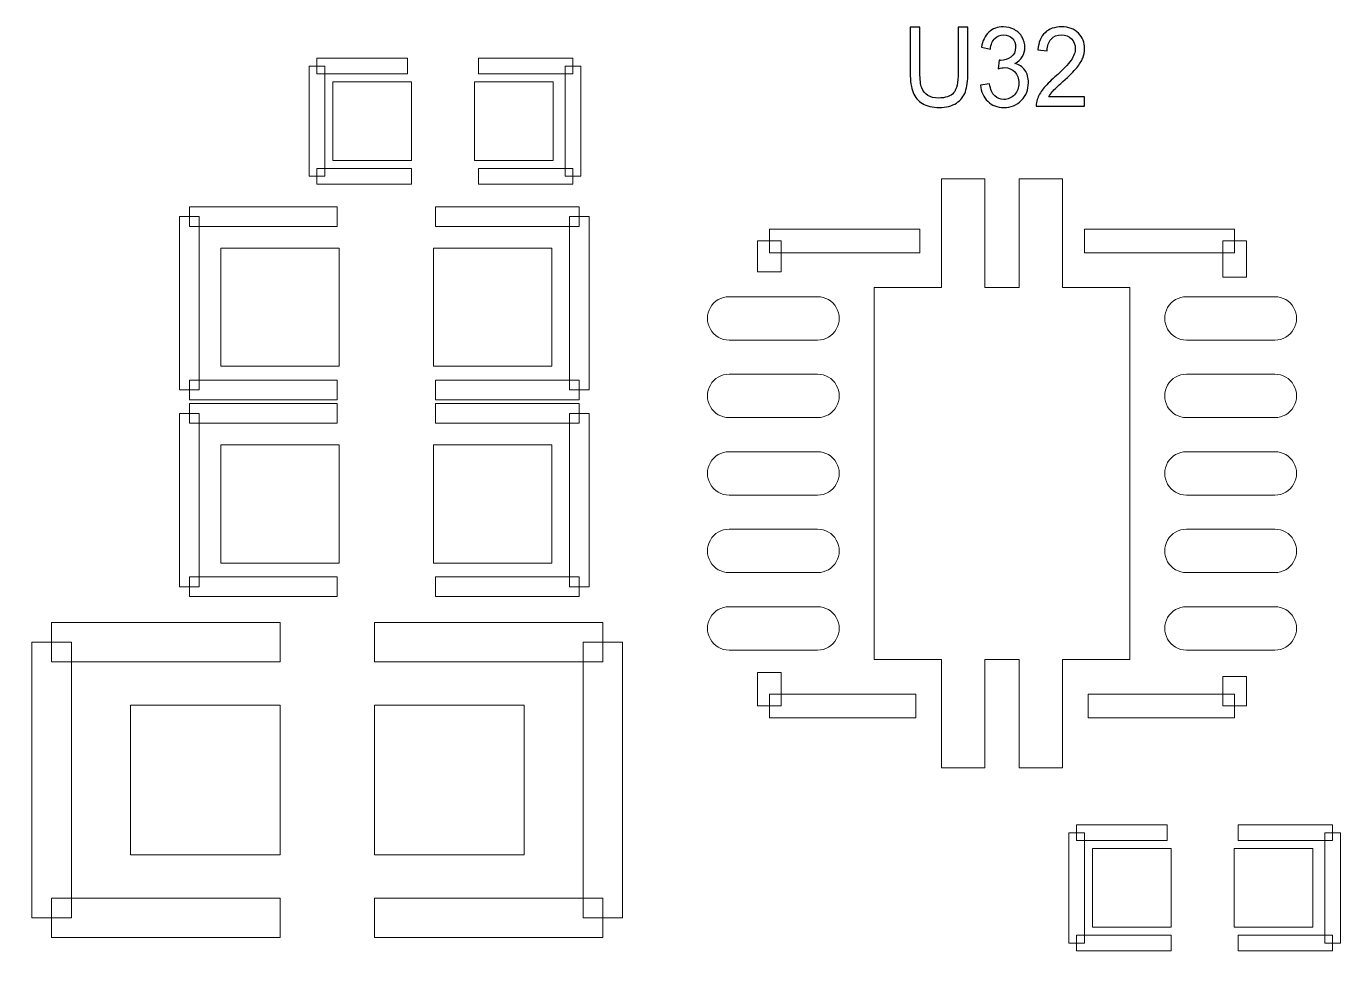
# Model space of a CAD drawing. Header units: millimetres. Extents: x -86 to 67, y -55 to 52.
# Drawn here: x -29.48 to -21, y -35.73 to -29.72 of the extents above; entities that cross this region are included whole.
import ezdxf

# ---------------------------------------------------------------- set-up
doc = ezdxf.new("R2010")
doc.units = ezdxf.units.MM
doc.header["$MEASUREMENT"] = 0
for name, color, linetype in [('BG_OUTLINE', 7, 'Continuous'), ('PG_SILKSCREEN_TOP', 7, 'Continuous'), ('PIN_TOP', 7, 'Continuous'), ('RD_SILKSCREEN_TOP', 7, 'Continuous')]:
    doc.layers.add(name, color=color, linetype=linetype)

msp = doc.modelspace()

# ---------------------------------------------------------------- linework, layer by layer
at = {"layer": 'BG_OUTLINE', "color": 3, "lineweight": 9}
msp.add_open_spline([(-60.0926, 34.7331), (-60.0926, 34.7331), (63.7724, 34.7331), (63.7724, 34.7331), (63.7724, 34.7331), (64.585, 34.7336), (65.3646, 34.4113), (65.9396, 33.837), (65.9396, 33.837), (66.5146, 33.2627), (66.8379, 32.4797), (66.8384, 31.667), (66.8384, 31.667), (66.8384, 31.667), (66.8412, -52.28), (66.8412, -52.28), (66.8412, -52.28), (66.8412, -52.28), (66.8384, -52.1933), (66.8384, -52.1933), (66.8384, -52.1933), (66.8389, -53.006), (66.5166, -53.7856), (65.9424, -54.3606), (65.9424, -54.3606), (65.3681, -54.9356), (64.585, -55.2589), (63.7724, -55.2594), (63.7724, -55.2594), (63.7724, -55.2594), (-60.1869, -55.2594), (-60.1869, -55.2594), (-60.1869, -55.2594), (-60.1869, -55.2594), (-60.0853, -55.2518), (-60.0853, -55.2518), (-60.0853, -55.2518), (-60.8979, -55.2523), (-61.6775, -54.9299), (-62.2525, -54.3557), (-62.2525, -54.3557), (-62.8275, -53.7814), (-63.1508, -52.9984), (-63.1513, -52.1857), (-63.1513, -52.1857), (-63.1513, -52.1857), (-63.1587, 31.667), (-63.1587, 31.667), (-63.1587, 31.667), (-63.1592, 32.4797), (-62.8369, 33.2593), (-62.2626, 33.8343), (-62.2626, 33.8343), (-61.6883, 34.4093), (-60.9053, 34.7326), (-60.0926, 34.7331)], degree=3, knots=[0, 0, 0, 0, 0.071429, 0.071429, 0.071429, 0.071429, 0.142857, 0.142857, 0.142857, 0.142857, 0.214286, 0.214286, 0.214286, 0.214286, 0.285714, 0.285714, 0.285714, 0.285714, 0.357143, 0.357143, 0.357143, 0.357143, 0.428571, 0.428571, 0.428571, 0.428571, 0.5, 0.5, 0.5, 0.5, 0.571429, 0.571429, 0.571429, 0.571429, 0.642857, 0.642857, 0.642857, 0.642857, 0.714286, 0.714286, 0.714286, 0.714286, 0.785714, 0.785714, 0.785714, 0.785714, 0.857143, 0.857143, 0.857143, 0.857143, 0.928571, 0.928571, 0.928571, 0.928571, 1, 1, 1, 1], dxfattribs=at)
at = {"layer": 'PG_SILKSCREEN_TOP', "color": 6, "lineweight": 9}
for points in [[(-27.5509, -30.6917), (-27.5509, -30.6917), (-27.6525, -30.6917), (-27.6525, -30.6917), (-27.6525, -30.6917), (-27.6525, -30.6917), (-27.6525, -29.9805), (-27.6525, -29.9805), (-27.6525, -29.9805), (-27.6525, -29.9805), (-27.5509, -29.9805), (-27.5509, -29.9805), (-27.5509, -29.9805), (-27.5509, -29.9805), (-27.5509, -30.6917), (-27.5509, -30.6917)], [(-27.6017, -30.0313), (-27.6017, -30.0313), (-27.6017, -29.9297), (-27.6017, -29.9297), (-27.6017, -29.9297), (-27.6017, -29.9297), (-27.0175, -29.9297), (-27.0175, -29.9297), (-27.0175, -29.9297), (-27.0175, -29.9297), (-27.0175, -30.0313), (-27.0175, -30.0313), (-27.0175, -30.0313), (-27.0175, -30.0313), (-27.6017, -30.0313), (-27.6017, -30.0313)], [(-25.9507, -29.9297), (-25.9507, -29.9297), (-25.9507, -30.0313), (-25.9507, -30.0313), (-25.9507, -30.0313), (-25.9507, -30.0313), (-26.5603, -30.0313), (-26.5603, -30.0313), (-26.5603, -30.0313), (-26.5603, -30.0313), (-26.5603, -29.9297), (-26.5603, -29.9297), (-26.5603, -29.9297), (-26.5603, -29.9297), (-25.9507, -29.9297), (-25.9507, -29.9297)], [(-25.8999, -30.6917), (-25.8999, -30.6917), (-26.0015, -30.6917), (-26.0015, -30.6917), (-26.0015, -30.6917), (-26.0015, -30.6917), (-26.0015, -29.9805), (-26.0015, -29.9805), (-26.0015, -29.9805), (-26.0015, -29.9805), (-25.8999, -29.9805), (-25.8999, -29.9805), (-25.8999, -29.9805), (-25.8999, -29.9805), (-25.8999, -30.6917), (-25.8999, -30.6917)], [(-26.9921, -30.6409), (-26.9921, -30.6409), (-26.9921, -30.7425), (-26.9921, -30.7425), (-26.9921, -30.7425), (-26.9921, -30.7425), (-27.6017, -30.7425), (-27.6017, -30.7425), (-27.6017, -30.7425), (-27.6017, -30.7425), (-27.6017, -30.6409), (-27.6017, -30.6409), (-27.6017, -30.6409), (-27.6017, -30.6409), (-26.9921, -30.6409), (-26.9921, -30.6409)], [(-25.9507, -30.6409), (-25.9507, -30.6409), (-25.9507, -30.7425), (-25.9507, -30.7425), (-25.9507, -30.7425), (-25.9507, -30.7425), (-26.5603, -30.7425), (-26.5603, -30.7425), (-26.5603, -30.7425), (-26.5603, -30.7425), (-26.5603, -30.6409), (-26.5603, -30.6409), (-26.5603, -30.6409), (-26.5603, -30.6409), (-25.9507, -30.6409), (-25.9507, -30.6409)], [(-28.4242, -31.0151), (-28.4242, -31.0151), (-28.4242, -30.8881), (-28.4242, -30.8881), (-28.4242, -30.8881), (-28.4242, -30.8881), (-27.4717, -30.8881), (-27.4717, -30.8881), (-27.4717, -30.8881), (-27.4717, -30.8881), (-27.4717, -31.0151), (-27.4717, -31.0151), (-27.4717, -31.0151), (-27.4717, -31.0151), (-28.4242, -31.0151), (-28.4242, -31.0151)], [(-25.9096, -30.8881), (-25.9096, -30.8881), (-25.9096, -31.0151), (-25.9096, -31.0151), (-25.9096, -31.0151), (-25.9096, -31.0151), (-26.8367, -31.0151), (-26.8367, -31.0151), (-26.8367, -31.0151), (-26.8367, -31.0151), (-26.8367, -30.8881), (-26.8367, -30.8881), (-26.8367, -30.8881), (-26.8367, -30.8881), (-25.9096, -30.8881), (-25.9096, -30.8881)], [(-28.3607, -32.0692), (-28.3607, -32.0692), (-28.4877, -32.0692), (-28.4877, -32.0692), (-28.4877, -32.0692), (-28.4877, -32.0692), (-28.4877, -30.9516), (-28.4877, -30.9516), (-28.4877, -30.9516), (-28.4877, -30.9516), (-28.3607, -30.9516), (-28.3607, -30.9516), (-28.3607, -30.9516), (-28.3607, -30.9516), (-28.3607, -32.0692), (-28.3607, -32.0692)], [(-25.8461, -32.0692), (-25.8461, -32.0692), (-25.9731, -32.0692), (-25.9731, -32.0692), (-25.9731, -32.0692), (-25.9731, -32.0692), (-25.9731, -30.9516), (-25.9731, -30.9516), (-25.9731, -30.9516), (-25.9731, -30.9516), (-25.8461, -30.9516), (-25.8461, -30.9516), (-25.8461, -30.9516), (-25.8461, -30.9516), (-25.8461, -32.0692), (-25.8461, -32.0692)], [(-23.7137, -31.0318), (-23.7137, -31.0318), (-23.7137, -31.1842), (-23.7137, -31.1842), (-23.7137, -31.1842), (-23.7137, -31.1842), (-24.6833, -31.1842), (-24.6833, -31.1842), (-24.6833, -31.1842), (-24.6833, -31.1842), (-24.6833, -31.0318), (-24.6833, -31.0318), (-24.6833, -31.0318), (-24.6833, -31.0318), (-23.7137, -31.0318), (-23.7137, -31.0318)], [(-21.683, -31.0318), (-21.683, -31.0318), (-21.683, -31.1842), (-21.683, -31.1842), (-21.683, -31.1842), (-21.683, -31.1842), (-22.652, -31.1842), (-22.652, -31.1842), (-22.652, -31.1842), (-22.652, -31.1842), (-22.652, -31.0318), (-22.652, -31.0318), (-22.652, -31.0318), (-22.652, -31.0318), (-21.683, -31.0318), (-21.683, -31.0318)], [(-24.7595, -31.108), (-24.7595, -31.108), (-24.6071, -31.108), (-24.6071, -31.108), (-24.6071, -31.108), (-24.6071, -31.108), (-24.6071, -31.3069), (-24.6071, -31.3069), (-24.6071, -31.3069), (-24.6071, -31.3069), (-24.7595, -31.3069), (-24.7595, -31.3069), (-24.7595, -31.3069), (-24.7595, -31.3069), (-24.7595, -31.108), (-24.7595, -31.108)], [(-21.6068, -31.3412), (-21.6068, -31.3412), (-21.7592, -31.3412), (-21.7592, -31.3412), (-21.7592, -31.3412), (-21.7592, -31.3412), (-21.7592, -31.108), (-21.7592, -31.108), (-21.7592, -31.108), (-21.7592, -31.108), (-21.6068, -31.108), (-21.6068, -31.108), (-21.6068, -31.108), (-21.6068, -31.108), (-21.6068, -31.3412), (-21.6068, -31.3412)], [(-27.4717, -32.0057), (-27.4717, -32.0057), (-27.4717, -32.1327), (-27.4717, -32.1327), (-27.4717, -32.1327), (-27.4717, -32.1327), (-28.4242, -32.1327), (-28.4242, -32.1327), (-28.4242, -32.1327), (-28.4242, -32.1327), (-28.4242, -32.0057), (-28.4242, -32.0057), (-28.4242, -32.0057), (-28.4242, -32.0057), (-27.4717, -32.0057), (-27.4717, -32.0057)], [(-26.8367, -32.1327), (-26.8367, -32.1327), (-26.8367, -32.0057), (-26.8367, -32.0057), (-26.8367, -32.0057), (-26.8367, -32.0057), (-25.9096, -32.0057), (-25.9096, -32.0057), (-25.9096, -32.0057), (-25.9096, -32.0057), (-25.9096, -32.1327), (-25.9096, -32.1327), (-25.9096, -32.1327), (-25.9096, -32.1327), (-26.8367, -32.1327), (-26.8367, -32.1327)], [(-28.4242, -32.2851), (-28.4242, -32.2851), (-28.4242, -32.1581), (-28.4242, -32.1581), (-28.4242, -32.1581), (-28.4242, -32.1581), (-27.4717, -32.1581), (-27.4717, -32.1581), (-27.4717, -32.1581), (-27.4717, -32.1581), (-27.4717, -32.2851), (-27.4717, -32.2851), (-27.4717, -32.2851), (-27.4717, -32.2851), (-28.4242, -32.2851), (-28.4242, -32.2851)], [(-25.9096, -32.1581), (-25.9096, -32.1581), (-25.9096, -32.2851), (-25.9096, -32.2851), (-25.9096, -32.2851), (-25.9096, -32.2851), (-26.8367, -32.2851), (-26.8367, -32.2851), (-26.8367, -32.2851), (-26.8367, -32.2851), (-26.8367, -32.1581), (-26.8367, -32.1581), (-26.8367, -32.1581), (-26.8367, -32.1581), (-25.9096, -32.1581), (-25.9096, -32.1581)], [(-28.3607, -33.3392), (-28.3607, -33.3392), (-28.4877, -33.3392), (-28.4877, -33.3392), (-28.4877, -33.3392), (-28.4877, -33.3392), (-28.4877, -32.2216), (-28.4877, -32.2216), (-28.4877, -32.2216), (-28.4877, -32.2216), (-28.3607, -32.2216), (-28.3607, -32.2216), (-28.3607, -32.2216), (-28.3607, -32.2216), (-28.3607, -33.3392), (-28.3607, -33.3392)], [(-25.8461, -33.3392), (-25.8461, -33.3392), (-25.9731, -33.3392), (-25.9731, -33.3392), (-25.9731, -33.3392), (-25.9731, -33.3392), (-25.9731, -32.2216), (-25.9731, -32.2216), (-25.9731, -32.2216), (-25.9731, -32.2216), (-25.8461, -32.2216), (-25.8461, -32.2216), (-25.8461, -32.2216), (-25.8461, -32.2216), (-25.8461, -33.3392), (-25.8461, -33.3392)], [(-27.4717, -33.2757), (-27.4717, -33.2757), (-27.4717, -33.4027), (-27.4717, -33.4027), (-27.4717, -33.4027), (-27.4717, -33.4027), (-28.4242, -33.4027), (-28.4242, -33.4027), (-28.4242, -33.4027), (-28.4242, -33.4027), (-28.4242, -33.2757), (-28.4242, -33.2757), (-28.4242, -33.2757), (-28.4242, -33.2757), (-27.4717, -33.2757), (-27.4717, -33.2757)], [(-26.8367, -33.4027), (-26.8367, -33.4027), (-26.8367, -33.2757), (-26.8367, -33.2757), (-26.8367, -33.2757), (-26.8367, -33.2757), (-25.9096, -33.2757), (-25.9096, -33.2757), (-25.9096, -33.2757), (-25.9096, -33.2757), (-25.9096, -33.4027), (-25.9096, -33.4027), (-25.9096, -33.4027), (-25.9096, -33.4027), (-26.8367, -33.4027), (-26.8367, -33.4027)], [(-27.84, -33.5703), (-27.84, -33.5703), (-27.84, -33.8243), (-27.84, -33.8243), (-27.84, -33.8243), (-27.84, -33.8243), (-29.3132, -33.8243), (-29.3132, -33.8243), (-29.3132, -33.8243), (-29.3132, -33.8243), (-29.3132, -33.5703), (-29.3132, -33.5703), (-29.3132, -33.5703), (-29.3132, -33.5703), (-27.84, -33.5703), (-27.84, -33.5703)], [(-27.2304, -33.8243), (-27.2304, -33.8243), (-27.2304, -33.5703), (-27.2304, -33.5703), (-27.2304, -33.5703), (-27.2304, -33.5703), (-25.7572, -33.5703), (-25.7572, -33.5703), (-25.7572, -33.5703), (-25.7572, -33.5703), (-25.7572, -33.8243), (-25.7572, -33.8243), (-25.7572, -33.8243), (-25.7572, -33.8243), (-27.2304, -33.8243), (-27.2304, -33.8243)], [(-29.4402, -33.6973), (-29.4402, -33.6973), (-29.1862, -33.6973), (-29.1862, -33.6973), (-29.1862, -33.6973), (-29.1862, -33.6973), (-29.1862, -35.4753), (-29.1862, -35.4753), (-29.1862, -35.4753), (-29.1862, -35.4753), (-29.4402, -35.4753), (-29.4402, -35.4753), (-29.4402, -35.4753), (-29.4402, -35.4753), (-29.4402, -33.6973), (-29.4402, -33.6973)], [(-25.8842, -33.6973), (-25.8842, -33.6973), (-25.6302, -33.6973), (-25.6302, -33.6973), (-25.6302, -33.6973), (-25.6302, -33.6973), (-25.6302, -35.4753), (-25.6302, -35.4753), (-25.6302, -35.4753), (-25.6302, -35.4753), (-25.8842, -35.4753), (-25.8842, -35.4753), (-25.8842, -35.4753), (-25.8842, -35.4753), (-25.8842, -33.6973), (-25.8842, -33.6973)], [(-24.7595, -33.8926), (-24.7595, -33.8926), (-24.6071, -33.8926), (-24.6071, -33.8926), (-24.6071, -33.8926), (-24.6071, -33.8926), (-24.6071, -34.1083), (-24.6071, -34.1083), (-24.6071, -34.1083), (-24.6071, -34.1083), (-24.7595, -34.1083), (-24.7595, -34.1083), (-24.7595, -34.1083), (-24.7595, -34.1083), (-24.7595, -33.8926), (-24.7595, -33.8926)], [(-21.6068, -34.1083), (-21.6068, -34.1083), (-21.7592, -34.1083), (-21.7592, -34.1083), (-21.7592, -34.1083), (-21.7592, -34.1083), (-21.7592, -33.9183), (-21.7592, -33.9183), (-21.7592, -33.9183), (-21.7592, -33.9183), (-21.6068, -33.9183), (-21.6068, -33.9183), (-21.6068, -33.9183), (-21.6068, -33.9183), (-21.6068, -34.1083), (-21.6068, -34.1083)], [(-24.6833, -34.1845), (-24.6833, -34.1845), (-24.6833, -34.0321), (-24.6833, -34.0321), (-24.6833, -34.0321), (-24.6833, -34.0321), (-23.7394, -34.0321), (-23.7394, -34.0321), (-23.7394, -34.0321), (-23.7394, -34.0321), (-23.7394, -34.1845), (-23.7394, -34.1845), (-23.7394, -34.1845), (-23.7394, -34.1845), (-24.6833, -34.1845), (-24.6833, -34.1845)], [(-22.6264, -34.1845), (-22.6264, -34.1845), (-22.6264, -34.0321), (-22.6264, -34.0321), (-22.6264, -34.0321), (-22.6264, -34.0321), (-21.683, -34.0321), (-21.683, -34.0321), (-21.683, -34.0321), (-21.683, -34.0321), (-21.683, -34.1845), (-21.683, -34.1845), (-21.683, -34.1845), (-21.683, -34.1845), (-22.6264, -34.1845), (-22.6264, -34.1845)], [(-22.7016, -34.9775), (-22.7016, -34.9775), (-22.7016, -34.8759), (-22.7016, -34.8759), (-22.7016, -34.8759), (-22.7016, -34.8759), (-22.1174, -34.8759), (-22.1174, -34.8759), (-22.1174, -34.8759), (-22.1174, -34.8759), (-22.1174, -34.9775), (-22.1174, -34.9775), (-22.1174, -34.9775), (-22.1174, -34.9775), (-22.7016, -34.9775), (-22.7016, -34.9775)], [(-21.0506, -34.8759), (-21.0506, -34.8759), (-21.0506, -34.9775), (-21.0506, -34.9775), (-21.0506, -34.9775), (-21.0506, -34.9775), (-21.6602, -34.9775), (-21.6602, -34.9775), (-21.6602, -34.9775), (-21.6602, -34.9775), (-21.6602, -34.8759), (-21.6602, -34.8759), (-21.6602, -34.8759), (-21.6602, -34.8759), (-21.0506, -34.8759), (-21.0506, -34.8759)], [(-22.6508, -35.6379), (-22.6508, -35.6379), (-22.7524, -35.6379), (-22.7524, -35.6379), (-22.7524, -35.6379), (-22.7524, -35.6379), (-22.7524, -34.9267), (-22.7524, -34.9267), (-22.7524, -34.9267), (-22.7524, -34.9267), (-22.6508, -34.9267), (-22.6508, -34.9267), (-22.6508, -34.9267), (-22.6508, -34.9267), (-22.6508, -35.6379), (-22.6508, -35.6379)], [(-20.9998, -35.6379), (-20.9998, -35.6379), (-21.1014, -35.6379), (-21.1014, -35.6379), (-21.1014, -35.6379), (-21.1014, -35.6379), (-21.1014, -34.9267), (-21.1014, -34.9267), (-21.1014, -34.9267), (-21.1014, -34.9267), (-20.9998, -34.9267), (-20.9998, -34.9267), (-20.9998, -34.9267), (-20.9998, -34.9267), (-20.9998, -35.6379), (-20.9998, -35.6379)], [(-29.3132, -35.6023), (-29.3132, -35.6023), (-29.3132, -35.3483), (-29.3132, -35.3483), (-29.3132, -35.3483), (-29.3132, -35.3483), (-27.84, -35.3483), (-27.84, -35.3483), (-27.84, -35.3483), (-27.84, -35.3483), (-27.84, -35.6023), (-27.84, -35.6023), (-27.84, -35.6023), (-27.84, -35.6023), (-29.3132, -35.6023), (-29.3132, -35.6023)], [(-25.7572, -35.3483), (-25.7572, -35.3483), (-25.7572, -35.6023), (-25.7572, -35.6023), (-25.7572, -35.6023), (-25.7572, -35.6023), (-27.2304, -35.6023), (-27.2304, -35.6023), (-27.2304, -35.6023), (-27.2304, -35.6023), (-27.2304, -35.3483), (-27.2304, -35.3483), (-27.2304, -35.3483), (-27.2304, -35.3483), (-25.7572, -35.3483), (-25.7572, -35.3483)], [(-22.092, -35.5871), (-22.092, -35.5871), (-22.092, -35.6887), (-22.092, -35.6887), (-22.092, -35.6887), (-22.092, -35.6887), (-22.7016, -35.6887), (-22.7016, -35.6887), (-22.7016, -35.6887), (-22.7016, -35.6887), (-22.7016, -35.5871), (-22.7016, -35.5871), (-22.7016, -35.5871), (-22.7016, -35.5871), (-22.092, -35.5871), (-22.092, -35.5871)], [(-21.0506, -35.5871), (-21.0506, -35.5871), (-21.0506, -35.6887), (-21.0506, -35.6887), (-21.0506, -35.6887), (-21.0506, -35.6887), (-21.6602, -35.6887), (-21.6602, -35.6887), (-21.6602, -35.6887), (-21.6602, -35.6887), (-21.6602, -35.5871), (-21.6602, -35.5871), (-21.6602, -35.5871), (-21.6602, -35.5871), (-21.0506, -35.5871), (-21.0506, -35.5871)]]:
    msp.add_open_spline(points, degree=3, knots=[0, 0, 0, 0, 0.25, 0.25, 0.25, 0.25, 0.5, 0.5, 0.5, 0.5, 0.75, 0.75, 0.75, 0.75, 1, 1, 1, 1], dxfattribs=at)
at = {"layer": 'PIN_TOP', "lineweight": 9}
for points, knots in [([(-26.9921, -30.0821), (-26.9921, -30.0821), (-26.9921, -30.5901), (-26.9921, -30.5901), (-26.9921, -30.5901), (-26.9921, -30.5901), (-27.5001, -30.5901), (-27.5001, -30.5901), (-27.5001, -30.5901), (-27.5001, -30.5901), (-27.5001, -30.0821), (-27.5001, -30.0821), (-27.5001, -30.0821), (-27.5001, -30.0821), (-26.9921, -30.0821), (-26.9921, -30.0821)], [0, 0, 0, 0, 0.25, 0.25, 0.25, 0.25, 0.5, 0.5, 0.5, 0.5, 0.75, 0.75, 0.75, 0.75, 1, 1, 1, 1]), ([(-26.0777, -30.0821), (-26.0777, -30.0821), (-26.0777, -30.5901), (-26.0777, -30.5901), (-26.0777, -30.5901), (-26.0777, -30.5901), (-26.5857, -30.5901), (-26.5857, -30.5901), (-26.5857, -30.5901), (-26.5857, -30.5901), (-26.5857, -30.0821), (-26.5857, -30.0821), (-26.5857, -30.0821), (-26.5857, -30.0821), (-26.0777, -30.0821), (-26.0777, -30.0821)], [0, 0, 0, 0, 0.25, 0.25, 0.25, 0.25, 0.5, 0.5, 0.5, 0.5, 0.75, 0.75, 0.75, 0.75, 1, 1, 1, 1]), ([(-24.0081, -33.8081), (-24.0081, -33.8081), (-23.573, -33.8081), (-23.573, -33.8081), (-23.573, -33.8081), (-23.573, -33.8081), (-23.573, -34.5081), (-23.573, -34.5081), (-23.573, -34.5081), (-23.573, -34.5081), (-23.2931, -34.5081), (-23.2931, -34.5081), (-23.2931, -34.5081), (-23.2931, -34.5081), (-23.2931, -33.8081), (-23.2931, -33.8081), (-23.2931, -33.8081), (-23.2931, -33.8081), (-23.0732, -33.8081), (-23.0732, -33.8081), (-23.0732, -33.8081), (-23.0732, -33.8081), (-23.0732, -34.5081), (-23.0732, -34.5081), (-23.0732, -34.5081), (-23.0732, -34.5081), (-22.7932, -34.5081), (-22.7932, -34.5081), (-22.7932, -34.5081), (-22.7932, -34.5081), (-22.7932, -33.8081), (-22.7932, -33.8081), (-22.7932, -33.8081), (-22.7932, -33.8081), (-22.3581, -33.8081), (-22.3581, -33.8081), (-22.3581, -33.8081), (-22.3581, -33.8081), (-22.3581, -31.4083), (-22.3581, -31.4083), (-22.3581, -31.4083), (-22.3581, -31.4083), (-22.7932, -31.4083), (-22.7932, -31.4083), (-22.7932, -31.4083), (-22.7932, -31.4083), (-22.7932, -30.7082), (-22.7932, -30.7082), (-22.7932, -30.7082), (-22.7932, -30.7082), (-23.0732, -30.7082), (-23.0732, -30.7082), (-23.0732, -30.7082), (-23.0732, -30.7082), (-23.0732, -31.4083), (-23.0732, -31.4083), (-23.0732, -31.4083), (-23.0732, -31.4083), (-23.2931, -31.4083), (-23.2931, -31.4083), (-23.2931, -31.4083), (-23.2931, -31.4083), (-23.2931, -30.7082), (-23.2931, -30.7082), (-23.2931, -30.7082), (-23.2931, -30.7082), (-23.573, -30.7082), (-23.573, -30.7082), (-23.573, -30.7082), (-23.573, -30.7082), (-23.573, -31.4083), (-23.573, -31.4083), (-23.573, -31.4083), (-23.573, -31.4083), (-24.0081, -31.4083), (-24.0081, -31.4083), (-24.0081, -31.4083), (-24.0081, -31.4083), (-24.0081, -33.8081), (-24.0081, -33.8081)], [0, 0, 0, 0, 0.05, 0.05, 0.05, 0.05, 0.1, 0.1, 0.1, 0.1, 0.15, 0.15, 0.15, 0.15, 0.2, 0.2, 0.2, 0.2, 0.25, 0.25, 0.25, 0.25, 0.3, 0.3, 0.3, 0.3, 0.35, 0.35, 0.35, 0.35, 0.4, 0.4, 0.4, 0.4, 0.45, 0.45, 0.45, 0.45, 0.5, 0.5, 0.5, 0.5, 0.55, 0.55, 0.55, 0.55, 0.6, 0.6, 0.6, 0.6, 0.65, 0.65, 0.65, 0.65, 0.7, 0.7, 0.7, 0.7, 0.75, 0.75, 0.75, 0.75, 0.8, 0.8, 0.8, 0.8, 0.85, 0.85, 0.85, 0.85, 0.9, 0.9, 0.9, 0.9, 0.95, 0.95, 0.95, 0.95, 1, 1, 1, 1]), ([(-27.459, -31.1548), (-27.459, -31.1548), (-27.459, -31.9168), (-27.459, -31.9168), (-27.459, -31.9168), (-27.459, -31.9168), (-28.221, -31.9168), (-28.221, -31.9168), (-28.221, -31.9168), (-28.221, -31.9168), (-28.221, -31.1548), (-28.221, -31.1548), (-28.221, -31.1548), (-28.221, -31.1548), (-27.459, -31.1548), (-27.459, -31.1548)], [0, 0, 0, 0, 0.25, 0.25, 0.25, 0.25, 0.5, 0.5, 0.5, 0.5, 0.75, 0.75, 0.75, 0.75, 1, 1, 1, 1]), ([(-26.0874, -31.1548), (-26.0874, -31.1548), (-26.0874, -31.9168), (-26.0874, -31.9168), (-26.0874, -31.9168), (-26.0874, -31.9168), (-26.8494, -31.9168), (-26.8494, -31.9168), (-26.8494, -31.9168), (-26.8494, -31.9168), (-26.8494, -31.1548), (-26.8494, -31.1548), (-26.8494, -31.1548), (-26.8494, -31.1548), (-26.0874, -31.1548), (-26.0874, -31.1548)], [0, 0, 0, 0, 0.25, 0.25, 0.25, 0.25, 0.5, 0.5, 0.5, 0.5, 0.75, 0.75, 0.75, 0.75, 1, 1, 1, 1]), ([(-24.9431, -31.4681), (-24.9431, -31.4681), (-24.3731, -31.4681), (-24.3731, -31.4681), (-24.3731, -31.4681), (-24.3231, -31.4681), (-24.2768, -31.4948), (-24.2518, -31.5381), (-24.2518, -31.5381), (-24.2268, -31.5815), (-24.2268, -31.6349), (-24.2518, -31.6782), (-24.2518, -31.6782), (-24.2768, -31.7215), (-24.3231, -31.7482), (-24.3731, -31.7482), (-24.3731, -31.7482), (-24.3731, -31.7482), (-24.9431, -31.7482), (-24.9431, -31.7482), (-24.9431, -31.7482), (-24.9932, -31.7482), (-25.0394, -31.7215), (-25.0644, -31.6782), (-25.0644, -31.6782), (-25.0894, -31.6349), (-25.0894, -31.5815), (-25.0644, -31.5381), (-25.0644, -31.5381), (-25.0394, -31.4948), (-24.9932, -31.4681), (-24.9431, -31.4681)], [0, 0, 0, 0, 0.125, 0.125, 0.125, 0.125, 0.25, 0.25, 0.25, 0.25, 0.375, 0.375, 0.375, 0.375, 0.5, 0.5, 0.5, 0.5, 0.625, 0.625, 0.625, 0.625, 0.75, 0.75, 0.75, 0.75, 0.875, 0.875, 0.875, 0.875, 1, 1, 1, 1]), ([(-21.9931, -31.4681), (-21.9931, -31.4681), (-21.4232, -31.4681), (-21.4232, -31.4681), (-21.4232, -31.4681), (-21.3731, -31.4681), (-21.3269, -31.4948), (-21.3019, -31.5381), (-21.3019, -31.5381), (-21.2768, -31.5815), (-21.2768, -31.6349), (-21.3019, -31.6782), (-21.3019, -31.6782), (-21.3269, -31.7215), (-21.3731, -31.7482), (-21.4232, -31.7482), (-21.4232, -31.7482), (-21.4232, -31.7482), (-21.9931, -31.7482), (-21.9931, -31.7482), (-21.9931, -31.7482), (-22.0432, -31.7482), (-22.0894, -31.7215), (-22.1145, -31.6782), (-22.1145, -31.6782), (-22.1395, -31.6349), (-22.1395, -31.5815), (-22.1145, -31.5381), (-22.1145, -31.5381), (-22.0894, -31.4948), (-22.0432, -31.4681), (-21.9931, -31.4681)], [0, 0, 0, 0, 0.125, 0.125, 0.125, 0.125, 0.25, 0.25, 0.25, 0.25, 0.375, 0.375, 0.375, 0.375, 0.5, 0.5, 0.5, 0.5, 0.625, 0.625, 0.625, 0.625, 0.75, 0.75, 0.75, 0.75, 0.875, 0.875, 0.875, 0.875, 1, 1, 1, 1]), ([(-24.9431, -31.968), (-24.9431, -31.968), (-24.3731, -31.968), (-24.3731, -31.968), (-24.3731, -31.968), (-24.3231, -31.968), (-24.2768, -31.9947), (-24.2518, -32.038), (-24.2518, -32.038), (-24.2268, -32.0813), (-24.2268, -32.1347), (-24.2518, -32.1781), (-24.2518, -32.1781), (-24.2768, -32.2214), (-24.3231, -32.2481), (-24.3731, -32.2481), (-24.3731, -32.2481), (-24.3731, -32.2481), (-24.9431, -32.2481), (-24.9431, -32.2481), (-24.9431, -32.2481), (-24.9932, -32.2481), (-25.0394, -32.2214), (-25.0644, -32.1781), (-25.0644, -32.1781), (-25.0894, -32.1347), (-25.0894, -32.0813), (-25.0644, -32.038), (-25.0644, -32.038), (-25.0394, -31.9947), (-24.9932, -31.968), (-24.9431, -31.968)], [0, 0, 0, 0, 0.125, 0.125, 0.125, 0.125, 0.25, 0.25, 0.25, 0.25, 0.375, 0.375, 0.375, 0.375, 0.5, 0.5, 0.5, 0.5, 0.625, 0.625, 0.625, 0.625, 0.75, 0.75, 0.75, 0.75, 0.875, 0.875, 0.875, 0.875, 1, 1, 1, 1]), ([(-21.9931, -31.968), (-21.9931, -31.968), (-21.4232, -31.968), (-21.4232, -31.968), (-21.4232, -31.968), (-21.3731, -31.968), (-21.3269, -31.9947), (-21.3019, -32.038), (-21.3019, -32.038), (-21.2768, -32.0813), (-21.2768, -32.1347), (-21.3019, -32.1781), (-21.3019, -32.1781), (-21.3269, -32.2214), (-21.3731, -32.2481), (-21.4232, -32.2481), (-21.4232, -32.2481), (-21.4232, -32.2481), (-21.9931, -32.2481), (-21.9931, -32.2481), (-21.9931, -32.2481), (-22.0432, -32.2481), (-22.0894, -32.2214), (-22.1145, -32.1781), (-22.1145, -32.1781), (-22.1395, -32.1347), (-22.1395, -32.0813), (-22.1145, -32.038), (-22.1145, -32.038), (-22.0894, -31.9947), (-22.0432, -31.968), (-21.9931, -31.968)], [0, 0, 0, 0, 0.125, 0.125, 0.125, 0.125, 0.25, 0.25, 0.25, 0.25, 0.375, 0.375, 0.375, 0.375, 0.5, 0.5, 0.5, 0.5, 0.625, 0.625, 0.625, 0.625, 0.75, 0.75, 0.75, 0.75, 0.875, 0.875, 0.875, 0.875, 1, 1, 1, 1]), ([(-27.459, -32.4248), (-27.459, -32.4248), (-27.459, -33.1868), (-27.459, -33.1868), (-27.459, -33.1868), (-27.459, -33.1868), (-28.221, -33.1868), (-28.221, -33.1868), (-28.221, -33.1868), (-28.221, -33.1868), (-28.221, -32.4248), (-28.221, -32.4248), (-28.221, -32.4248), (-28.221, -32.4248), (-27.459, -32.4248), (-27.459, -32.4248)], [0, 0, 0, 0, 0.25, 0.25, 0.25, 0.25, 0.5, 0.5, 0.5, 0.5, 0.75, 0.75, 0.75, 0.75, 1, 1, 1, 1]), ([(-26.0874, -32.4248), (-26.0874, -32.4248), (-26.0874, -33.1868), (-26.0874, -33.1868), (-26.0874, -33.1868), (-26.0874, -33.1868), (-26.8494, -33.1868), (-26.8494, -33.1868), (-26.8494, -33.1868), (-26.8494, -33.1868), (-26.8494, -32.4248), (-26.8494, -32.4248), (-26.8494, -32.4248), (-26.8494, -32.4248), (-26.0874, -32.4248), (-26.0874, -32.4248)], [0, 0, 0, 0, 0.25, 0.25, 0.25, 0.25, 0.5, 0.5, 0.5, 0.5, 0.75, 0.75, 0.75, 0.75, 1, 1, 1, 1]), ([(-24.9431, -32.4681), (-24.9431, -32.4681), (-24.3731, -32.4681), (-24.3731, -32.4681), (-24.3731, -32.4681), (-24.3231, -32.4681), (-24.2768, -32.4948), (-24.2518, -32.5381), (-24.2518, -32.5381), (-24.2268, -32.5815), (-24.2268, -32.6349), (-24.2518, -32.6782), (-24.2518, -32.6782), (-24.2768, -32.7215), (-24.3231, -32.7482), (-24.3731, -32.7482), (-24.3731, -32.7482), (-24.3731, -32.7482), (-24.9431, -32.7482), (-24.9431, -32.7482), (-24.9431, -32.7482), (-24.9932, -32.7482), (-25.0394, -32.7215), (-25.0644, -32.6782), (-25.0644, -32.6782), (-25.0894, -32.6349), (-25.0894, -32.5815), (-25.0644, -32.5381), (-25.0644, -32.5381), (-25.0394, -32.4948), (-24.9932, -32.4681), (-24.9431, -32.4681)], [0, 0, 0, 0, 0.125, 0.125, 0.125, 0.125, 0.25, 0.25, 0.25, 0.25, 0.375, 0.375, 0.375, 0.375, 0.5, 0.5, 0.5, 0.5, 0.625, 0.625, 0.625, 0.625, 0.75, 0.75, 0.75, 0.75, 0.875, 0.875, 0.875, 0.875, 1, 1, 1, 1]), ([(-21.9931, -32.4681), (-21.9931, -32.4681), (-21.4232, -32.4681), (-21.4232, -32.4681), (-21.4232, -32.4681), (-21.3731, -32.4681), (-21.3269, -32.4948), (-21.3019, -32.5381), (-21.3019, -32.5381), (-21.2768, -32.5815), (-21.2768, -32.6349), (-21.3019, -32.6782), (-21.3019, -32.6782), (-21.3269, -32.7215), (-21.3731, -32.7482), (-21.4232, -32.7482), (-21.4232, -32.7482), (-21.4232, -32.7482), (-21.9931, -32.7482), (-21.9931, -32.7482), (-21.9931, -32.7482), (-22.0432, -32.7482), (-22.0894, -32.7215), (-22.1145, -32.6782), (-22.1145, -32.6782), (-22.1395, -32.6349), (-22.1395, -32.5815), (-22.1145, -32.5381), (-22.1145, -32.5381), (-22.0894, -32.4948), (-22.0432, -32.4681), (-21.9931, -32.4681)], [0, 0, 0, 0, 0.125, 0.125, 0.125, 0.125, 0.25, 0.25, 0.25, 0.25, 0.375, 0.375, 0.375, 0.375, 0.5, 0.5, 0.5, 0.5, 0.625, 0.625, 0.625, 0.625, 0.75, 0.75, 0.75, 0.75, 0.875, 0.875, 0.875, 0.875, 1, 1, 1, 1]), ([(-24.9431, -32.9682), (-24.9431, -32.9682), (-24.3731, -32.9682), (-24.3731, -32.9682), (-24.3731, -32.9682), (-24.3231, -32.9682), (-24.2768, -32.9949), (-24.2518, -33.0382), (-24.2518, -33.0382), (-24.2268, -33.0816), (-24.2268, -33.135), (-24.2518, -33.1783), (-24.2518, -33.1783), (-24.2768, -33.2217), (-24.3231, -33.2484), (-24.3731, -33.2484), (-24.3731, -33.2484), (-24.3731, -33.2484), (-24.9431, -33.2484), (-24.9431, -33.2484), (-24.9431, -33.2484), (-24.9932, -33.2484), (-25.0394, -33.2217), (-25.0644, -33.1783), (-25.0644, -33.1783), (-25.0894, -33.135), (-25.0894, -33.0816), (-25.0644, -33.0382), (-25.0644, -33.0382), (-25.0394, -32.9949), (-24.9932, -32.9682), (-24.9431, -32.9682)], [0, 0, 0, 0, 0.125, 0.125, 0.125, 0.125, 0.25, 0.25, 0.25, 0.25, 0.375, 0.375, 0.375, 0.375, 0.5, 0.5, 0.5, 0.5, 0.625, 0.625, 0.625, 0.625, 0.75, 0.75, 0.75, 0.75, 0.875, 0.875, 0.875, 0.875, 1, 1, 1, 1]), ([(-21.9931, -32.9682), (-21.9931, -32.9682), (-21.4232, -32.9682), (-21.4232, -32.9682), (-21.4232, -32.9682), (-21.3731, -32.9682), (-21.3269, -32.9949), (-21.3019, -33.0382), (-21.3019, -33.0382), (-21.2768, -33.0816), (-21.2768, -33.135), (-21.3019, -33.1783), (-21.3019, -33.1783), (-21.3269, -33.2217), (-21.3731, -33.2484), (-21.4232, -33.2484), (-21.4232, -33.2484), (-21.4232, -33.2484), (-21.9931, -33.2484), (-21.9931, -33.2484), (-21.9931, -33.2484), (-22.0432, -33.2484), (-22.0894, -33.2217), (-22.1145, -33.1783), (-22.1145, -33.1783), (-22.1395, -33.135), (-22.1395, -33.0816), (-22.1145, -33.0382), (-22.1145, -33.0382), (-22.0894, -32.9949), (-22.0432, -32.9682), (-21.9931, -32.9682)], [0, 0, 0, 0, 0.125, 0.125, 0.125, 0.125, 0.25, 0.25, 0.25, 0.25, 0.375, 0.375, 0.375, 0.375, 0.5, 0.5, 0.5, 0.5, 0.625, 0.625, 0.625, 0.625, 0.75, 0.75, 0.75, 0.75, 0.875, 0.875, 0.875, 0.875, 1, 1, 1, 1]), ([(-24.9431, -33.4681), (-24.9431, -33.4681), (-24.3731, -33.4681), (-24.3731, -33.4681), (-24.3731, -33.4681), (-24.3231, -33.4681), (-24.2768, -33.4948), (-24.2518, -33.5381), (-24.2518, -33.5381), (-24.2268, -33.5815), (-24.2268, -33.6349), (-24.2518, -33.6782), (-24.2518, -33.6782), (-24.2768, -33.7215), (-24.3231, -33.7482), (-24.3731, -33.7482), (-24.3731, -33.7482), (-24.3731, -33.7482), (-24.9431, -33.7482), (-24.9431, -33.7482), (-24.9431, -33.7482), (-24.9932, -33.7482), (-25.0394, -33.7215), (-25.0644, -33.6782), (-25.0644, -33.6782), (-25.0894, -33.6349), (-25.0894, -33.5815), (-25.0644, -33.5381), (-25.0644, -33.5381), (-25.0394, -33.4948), (-24.9932, -33.4681), (-24.9431, -33.4681)], [0, 0, 0, 0, 0.125, 0.125, 0.125, 0.125, 0.25, 0.25, 0.25, 0.25, 0.375, 0.375, 0.375, 0.375, 0.5, 0.5, 0.5, 0.5, 0.625, 0.625, 0.625, 0.625, 0.75, 0.75, 0.75, 0.75, 0.875, 0.875, 0.875, 0.875, 1, 1, 1, 1]), ([(-21.9931, -33.4681), (-21.9931, -33.4681), (-21.4232, -33.4681), (-21.4232, -33.4681), (-21.4232, -33.4681), (-21.3731, -33.4681), (-21.3269, -33.4948), (-21.3019, -33.5381), (-21.3019, -33.5381), (-21.2768, -33.5815), (-21.2768, -33.6349), (-21.3019, -33.6782), (-21.3019, -33.6782), (-21.3269, -33.7215), (-21.3731, -33.7482), (-21.4232, -33.7482), (-21.4232, -33.7482), (-21.4232, -33.7482), (-21.9931, -33.7482), (-21.9931, -33.7482), (-21.9931, -33.7482), (-22.0432, -33.7482), (-22.0894, -33.7215), (-22.1145, -33.6782), (-22.1145, -33.6782), (-22.1395, -33.6349), (-22.1395, -33.5815), (-22.1145, -33.5381), (-22.1145, -33.5381), (-22.0894, -33.4948), (-22.0432, -33.4681), (-21.9931, -33.4681)], [0, 0, 0, 0, 0.125, 0.125, 0.125, 0.125, 0.25, 0.25, 0.25, 0.25, 0.375, 0.375, 0.375, 0.375, 0.5, 0.5, 0.5, 0.5, 0.625, 0.625, 0.625, 0.625, 0.75, 0.75, 0.75, 0.75, 0.875, 0.875, 0.875, 0.875, 1, 1, 1, 1]), ([(-28.8052, -35.0689), (-28.8052, -35.0689), (-28.8052, -34.1037), (-28.8052, -34.1037), (-28.8052, -34.1037), (-28.8052, -34.1037), (-27.84, -34.1037), (-27.84, -34.1037), (-27.84, -34.1037), (-27.84, -34.1037), (-27.84, -35.0689), (-27.84, -35.0689), (-27.84, -35.0689), (-27.84, -35.0689), (-28.8052, -35.0689), (-28.8052, -35.0689)], [0, 0, 0, 0, 0.25, 0.25, 0.25, 0.25, 0.5, 0.5, 0.5, 0.5, 0.75, 0.75, 0.75, 0.75, 1, 1, 1, 1]), ([(-27.2304, -35.0689), (-27.2304, -35.0689), (-27.2304, -34.1037), (-27.2304, -34.1037), (-27.2304, -34.1037), (-27.2304, -34.1037), (-26.2652, -34.1037), (-26.2652, -34.1037), (-26.2652, -34.1037), (-26.2652, -34.1037), (-26.2652, -35.0689), (-26.2652, -35.0689), (-26.2652, -35.0689), (-26.2652, -35.0689), (-27.2304, -35.0689), (-27.2304, -35.0689)], [0, 0, 0, 0, 0.25, 0.25, 0.25, 0.25, 0.5, 0.5, 0.5, 0.5, 0.75, 0.75, 0.75, 0.75, 1, 1, 1, 1]), ([(-22.092, -35.0283), (-22.092, -35.0283), (-22.092, -35.5363), (-22.092, -35.5363), (-22.092, -35.5363), (-22.092, -35.5363), (-22.6, -35.5363), (-22.6, -35.5363), (-22.6, -35.5363), (-22.6, -35.5363), (-22.6, -35.0283), (-22.6, -35.0283), (-22.6, -35.0283), (-22.6, -35.0283), (-22.092, -35.0283), (-22.092, -35.0283)], [0, 0, 0, 0, 0.25, 0.25, 0.25, 0.25, 0.5, 0.5, 0.5, 0.5, 0.75, 0.75, 0.75, 0.75, 1, 1, 1, 1]), ([(-21.1776, -35.0283), (-21.1776, -35.0283), (-21.1776, -35.5363), (-21.1776, -35.5363), (-21.1776, -35.5363), (-21.1776, -35.5363), (-21.6856, -35.5363), (-21.6856, -35.5363), (-21.6856, -35.5363), (-21.6856, -35.5363), (-21.6856, -35.0283), (-21.6856, -35.0283), (-21.6856, -35.0283), (-21.6856, -35.0283), (-21.1776, -35.0283), (-21.1776, -35.0283)], [0, 0, 0, 0, 0.25, 0.25, 0.25, 0.25, 0.5, 0.5, 0.5, 0.5, 0.75, 0.75, 0.75, 0.75, 1, 1, 1, 1])]:
    msp.add_open_spline(points, degree=3, knots=knots, dxfattribs=at)
at = {"layer": 'RD_SILKSCREEN_TOP', "color": 8}
for points, knots in [([(-23.4657, -29.7295), (-23.4657, -29.7295), (-23.403, -29.7295), (-23.403, -29.7295), (-23.403, -29.7295), (-23.403, -29.7295), (-23.403, -30.0237), (-23.403, -30.0237), (-23.403, -30.0237), (-23.403, -30.0748), (-23.4085, -30.1154), (-23.4193, -30.1456), (-23.4193, -30.1456), (-23.43, -30.1757), (-23.4493, -30.2001), (-23.4775, -30.2189), (-23.4775, -30.2189), (-23.5055, -30.2379), (-23.5423, -30.2473), (-23.5879, -30.2473), (-23.5879, -30.2473), (-23.6321, -30.2473), (-23.6684, -30.2391), (-23.6965, -30.2226), (-23.6965, -30.2226), (-23.7247, -30.2062), (-23.7448, -30.1824), (-23.7568, -30.1512), (-23.7568, -30.1512), (-23.769, -30.1201), (-23.7749, -30.0776), (-23.7749, -30.0237), (-23.7749, -30.0237), (-23.7749, -30.0237), (-23.7749, -29.7295), (-23.7749, -29.7295), (-23.7749, -29.7295), (-23.7749, -29.7295), (-23.7123, -29.7295), (-23.7123, -29.7295), (-23.7123, -29.7295), (-23.7123, -29.7295), (-23.7123, -30.0233), (-23.7123, -30.0233), (-23.7123, -30.0233), (-23.7123, -30.0676), (-23.7085, -30.1002), (-23.7009, -30.121), (-23.7009, -30.121), (-23.6933, -30.142), (-23.6801, -30.1581), (-23.6616, -30.1695), (-23.6616, -30.1695), (-23.6429, -30.1809), (-23.6202, -30.1866), (-23.5934, -30.1866), (-23.5934, -30.1866), (-23.5473, -30.1866), (-23.5145, -30.1753), (-23.4949, -30.1528), (-23.4949, -30.1528), (-23.4754, -30.1304), (-23.4657, -30.0872), (-23.4657, -30.0233), (-23.4657, -30.0233), (-23.4657, -30.0233), (-23.4657, -29.7295), (-23.4657, -29.7295)], [0, 0, 0, 0, 0.058824, 0.058824, 0.058824, 0.058824, 0.117647, 0.117647, 0.117647, 0.117647, 0.176471, 0.176471, 0.176471, 0.176471, 0.235294, 0.235294, 0.235294, 0.235294, 0.294118, 0.294118, 0.294118, 0.294118, 0.352941, 0.352941, 0.352941, 0.352941, 0.411765, 0.411765, 0.411765, 0.411765, 0.470588, 0.470588, 0.470588, 0.470588, 0.529412, 0.529412, 0.529412, 0.529412, 0.588235, 0.588235, 0.588235, 0.588235, 0.647059, 0.647059, 0.647059, 0.647059, 0.705882, 0.705882, 0.705882, 0.705882, 0.764706, 0.764706, 0.764706, 0.764706, 0.823529, 0.823529, 0.823529, 0.823529, 0.882353, 0.882353, 0.882353, 0.882353, 0.941176, 0.941176, 0.941176, 0.941176, 1, 1, 1, 1]), ([(-23.3221, -30.1042), (-23.3221, -30.1042), (-23.2642, -30.0959), (-23.2642, -30.0959), (-23.2642, -30.0959), (-23.2574, -30.1313), (-23.2461, -30.1568), (-23.2301, -30.1725), (-23.2301, -30.1725), (-23.2141, -30.1881), (-23.1946, -30.1959), (-23.1716, -30.1959), (-23.1716, -30.1959), (-23.1443, -30.1959), (-23.1212, -30.1857), (-23.1023, -30.1653), (-23.1023, -30.1653), (-23.0837, -30.145), (-23.0742, -30.1197), (-23.0742, -30.0896), (-23.0742, -30.0896), (-23.0742, -30.0609), (-23.0828, -30.0372), (-23.1003, -30.0186), (-23.1003, -30.0186), (-23.1178, -30), (-23.1399, -29.9906), (-23.1668, -29.9906), (-23.1668, -29.9906), (-23.1777, -29.9906), (-23.1914, -29.993), (-23.2077, -29.9976), (-23.2077, -29.9976), (-23.2077, -29.9976), (-23.2012, -29.9427), (-23.2012, -29.9427), (-23.2012, -29.9427), (-23.1973, -29.9432), (-23.1943, -29.9435), (-23.1919, -29.9435), (-23.1919, -29.9435), (-23.1672, -29.9435), (-23.145, -29.9365), (-23.1252, -29.9226), (-23.1252, -29.9226), (-23.1053, -29.9087), (-23.0955, -29.8873), (-23.0955, -29.8583), (-23.0955, -29.8583), (-23.0955, -29.8355), (-23.1027, -29.8164), (-23.1171, -29.8014), (-23.1171, -29.8014), (-23.1315, -29.7864), (-23.1502, -29.7788), (-23.1729, -29.7788), (-23.1729, -29.7788), (-23.1955, -29.7788), (-23.2143, -29.7865), (-23.2293, -29.8017), (-23.2293, -29.8017), (-23.2443, -29.817), (-23.2541, -29.84), (-23.2583, -29.8706), (-23.2583, -29.8706), (-23.2583, -29.8706), (-23.3163, -29.8594), (-23.3163, -29.8594), (-23.3163, -29.8594), (-23.3093, -29.8175), (-23.2931, -29.785), (-23.268, -29.762), (-23.268, -29.762), (-23.2428, -29.739), (-23.2115, -29.7274), (-23.1741, -29.7274), (-23.1741, -29.7274), (-23.1484, -29.7274), (-23.1246, -29.7334), (-23.1029, -29.7453), (-23.1029, -29.7453), (-23.0813, -29.7572), (-23.0646, -29.7735), (-23.053, -29.7941), (-23.053, -29.7941), (-23.0416, -29.8147), (-23.0358, -29.8365), (-23.0358, -29.8598), (-23.0358, -29.8598), (-23.0358, -29.8817), (-23.0412, -29.9017), (-23.0523, -29.9199), (-23.0523, -29.9199), (-23.0633, -29.9379), (-23.0795, -29.9522), (-23.101, -29.9629), (-23.101, -29.9629), (-23.073, -29.9698), (-23.0513, -29.9842), (-23.0358, -30.0062), (-23.0358, -30.0062), (-23.0204, -30.028), (-23.0126, -30.0553), (-23.0126, -30.0882), (-23.0126, -30.0882), (-23.0126, -30.1326), (-23.0276, -30.1703), (-23.0578, -30.2013), (-23.0578, -30.2013), (-23.0879, -30.2322), (-23.1259, -30.2476), (-23.1719, -30.2476), (-23.1719, -30.2476), (-23.2134, -30.2476), (-23.2479, -30.2343), (-23.2752, -30.2077), (-23.2752, -30.2077), (-23.3026, -30.1811), (-23.3183, -30.1466), (-23.3221, -30.1042)], [0, 0, 0, 0, 0.033333, 0.033333, 0.033333, 0.033333, 0.066667, 0.066667, 0.066667, 0.066667, 0.1, 0.1, 0.1, 0.1, 0.133333, 0.133333, 0.133333, 0.133333, 0.166667, 0.166667, 0.166667, 0.166667, 0.2, 0.2, 0.2, 0.2, 0.233333, 0.233333, 0.233333, 0.233333, 0.266667, 0.266667, 0.266667, 0.266667, 0.3, 0.3, 0.3, 0.3, 0.333333, 0.333333, 0.333333, 0.333333, 0.366667, 0.366667, 0.366667, 0.366667, 0.4, 0.4, 0.4, 0.4, 0.433333, 0.433333, 0.433333, 0.433333, 0.466667, 0.466667, 0.466667, 0.466667, 0.5, 0.5, 0.5, 0.5, 0.533333, 0.533333, 0.533333, 0.533333, 0.566667, 0.566667, 0.566667, 0.566667, 0.6, 0.6, 0.6, 0.6, 0.633333, 0.633333, 0.633333, 0.633333, 0.666667, 0.666667, 0.666667, 0.666667, 0.7, 0.7, 0.7, 0.7, 0.733333, 0.733333, 0.733333, 0.733333, 0.766667, 0.766667, 0.766667, 0.766667, 0.8, 0.8, 0.8, 0.8, 0.833333, 0.833333, 0.833333, 0.833333, 0.866667, 0.866667, 0.866667, 0.866667, 0.9, 0.9, 0.9, 0.9, 0.933333, 0.933333, 0.933333, 0.933333, 0.966667, 0.966667, 0.966667, 0.966667, 1, 1, 1, 1]), ([(-22.6501, -30.1785), (-22.6501, -30.1785), (-22.6501, -30.2386), (-22.6501, -30.2386), (-22.6501, -30.2386), (-22.6501, -30.2386), (-22.9625, -30.2386), (-22.9625, -30.2386), (-22.9625, -30.2386), (-22.963, -30.2235), (-22.9608, -30.2091), (-22.9559, -30.1952), (-22.9559, -30.1952), (-22.948, -30.1722), (-22.9352, -30.1497), (-22.9177, -30.1274), (-22.9177, -30.1274), (-22.9001, -30.1053), (-22.8747, -30.0795), (-22.8417, -30.0504), (-22.8417, -30.0504), (-22.7903, -30.005), (-22.7556, -29.9691), (-22.7375, -29.9425), (-22.7375, -29.9425), (-22.7194, -29.9161), (-22.7104, -29.8909), (-22.7104, -29.8674), (-22.7104, -29.8674), (-22.7104, -29.8426), (-22.7187, -29.8217), (-22.735, -29.8046), (-22.735, -29.8046), (-22.7516, -29.7877), (-22.773, -29.7792), (-22.7995, -29.7792), (-22.7995, -29.7792), (-22.8274, -29.7792), (-22.8497, -29.7882), (-22.8664, -29.8063), (-22.8664, -29.8063), (-22.8833, -29.8243), (-22.8918, -29.8493), (-22.892, -29.8812), (-22.892, -29.8812), (-22.892, -29.8812), (-22.9517, -29.8747), (-22.9517, -29.8747), (-22.9517, -29.8747), (-22.9476, -29.8267), (-22.9322, -29.7902), (-22.9055, -29.7651), (-22.9055, -29.7651), (-22.8789, -29.7399), (-22.843, -29.7274), (-22.7981, -29.7274), (-22.7981, -29.7274), (-22.7528, -29.7274), (-22.7169, -29.741), (-22.6905, -29.768), (-22.6905, -29.768), (-22.6639, -29.7952), (-22.6507, -29.8287), (-22.6507, -29.8688), (-22.6507, -29.8688), (-22.6507, -29.8892), (-22.6546, -29.9092), (-22.6624, -29.9289), (-22.6624, -29.9289), (-22.6701, -29.9485), (-22.683, -29.9693), (-22.701, -29.991), (-22.701, -29.991), (-22.7189, -30.0128), (-22.7487, -30.0427), (-22.7904, -30.0806), (-22.7904, -30.0806), (-22.8252, -30.1121), (-22.8476, -30.1335), (-22.8574, -30.1447), (-22.8574, -30.1447), (-22.8674, -30.1559), (-22.8755, -30.1671), (-22.882, -30.1785), (-22.882, -30.1785), (-22.882, -30.1785), (-22.6501, -30.1785), (-22.6501, -30.1785)], [0, 0, 0, 0, 0.045455, 0.045455, 0.045455, 0.045455, 0.090909, 0.090909, 0.090909, 0.090909, 0.136364, 0.136364, 0.136364, 0.136364, 0.181818, 0.181818, 0.181818, 0.181818, 0.227273, 0.227273, 0.227273, 0.227273, 0.272727, 0.272727, 0.272727, 0.272727, 0.318182, 0.318182, 0.318182, 0.318182, 0.363636, 0.363636, 0.363636, 0.363636, 0.409091, 0.409091, 0.409091, 0.409091, 0.454545, 0.454545, 0.454545, 0.454545, 0.5, 0.5, 0.5, 0.5, 0.545455, 0.545455, 0.545455, 0.545455, 0.590909, 0.590909, 0.590909, 0.590909, 0.636364, 0.636364, 0.636364, 0.636364, 0.681818, 0.681818, 0.681818, 0.681818, 0.727273, 0.727273, 0.727273, 0.727273, 0.772727, 0.772727, 0.772727, 0.772727, 0.818182, 0.818182, 0.818182, 0.818182, 0.863636, 0.863636, 0.863636, 0.863636, 0.909091, 0.909091, 0.909091, 0.909091, 0.954545, 0.954545, 0.954545, 0.954545, 1, 1, 1, 1])]:
    msp.add_open_spline(points, degree=3, knots=knots, dxfattribs=at)

doc.saveas('drawing.dxf')
